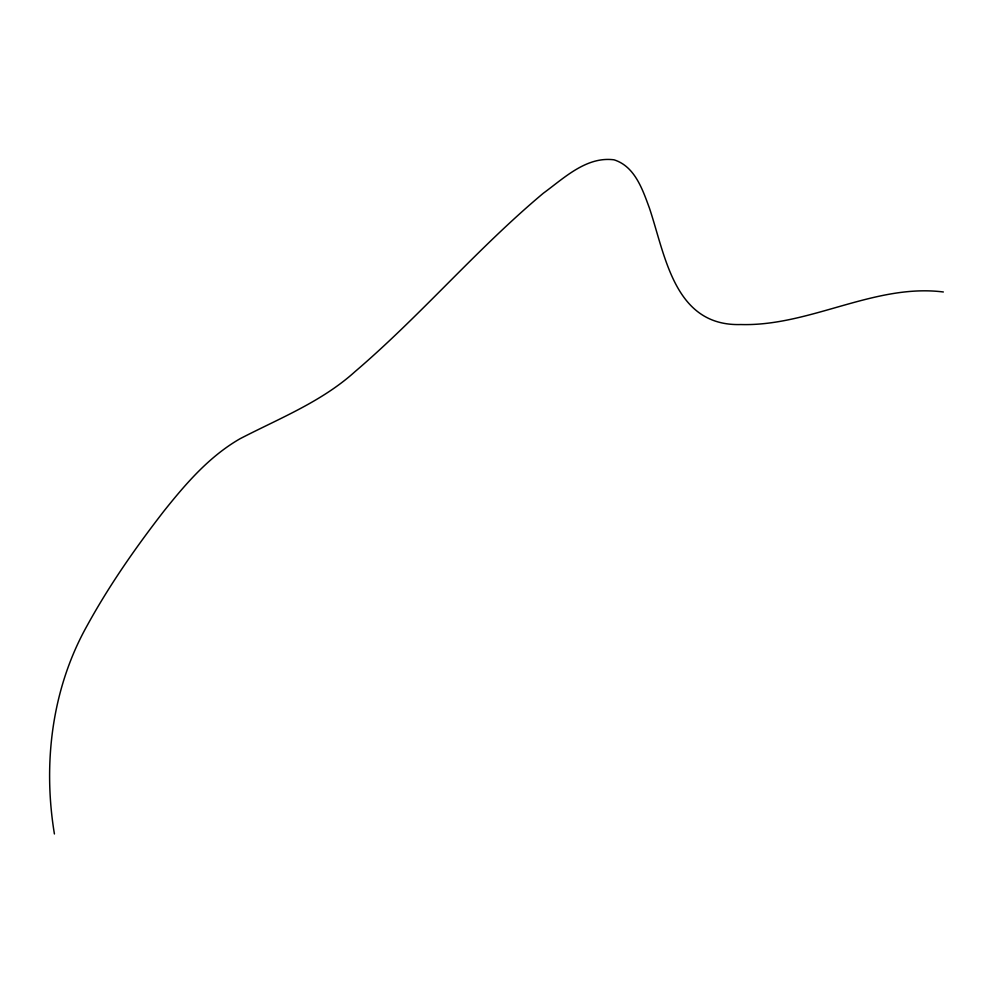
<?xml version="1.0" encoding="UTF-8"?>
<svg xmlns="http://www.w3.org/2000/svg" width="993" height="993" viewBox="0 0 993 993"><rect width="100%" height="100%" fill="white"/><g stroke="black" fill="none" stroke-linecap="round" stroke-linejoin="round"><path stroke-width="1.49" d="M943.35 291.979C874.436 283.278 809.916 326.523 740.803 324.537C674.408 326.498 665.509 256.095 649.41 208.058C642.558 189.514 634.912 166.39 614.046 159.823C586.366 156.211 564.036 178.119 543.382 193.188C476.988 248.734 420.92 315.352 355.122 371.543C321.682 401.793 279.529 418.276 240.107 438.707C209.262 456.395 185.753 483.752 163.845 511.196C135.718 547.491 109.267 585.287 87.161 625.59C51.847 688.521 42.736 763.319 54.416 833.959"/></g></svg>
